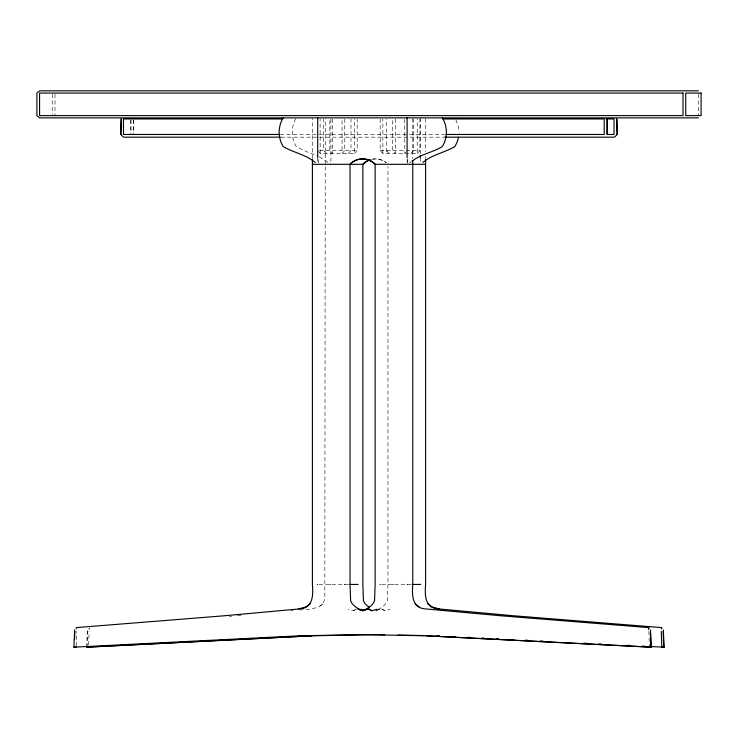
<?xml version="1.0" encoding="UTF-8"?>
<svg xmlns="http://www.w3.org/2000/svg" width="738" height="738" viewBox="0 0 738 738"><rect width="100%" height="100%" fill="white"/><g stroke="black" fill="none" stroke-linecap="round" stroke-linejoin="round"><path stroke-width="0.55" stroke-dasharray="3.69 2.77" d="M312.414 158.587L312.414 118.55M325.227 166.603L324.812 598.961L322.958 603.859L318.807 606.885L311.436 608.988L300.052 610.031M325.227 164.306L325.227 118.55M318.115 151.336L320.144 153.366L354.471 153.366L354.498 118.966M380.171 118.966L380.171 150.663L382.874 153.366L417.201 153.366L417.228 118.966M318.336 163.199L318.41 158.771M407.745 163.199L407.81 158.771M76.198 645.981L76.706 631.405M87.084 647.171L87.628 631.405M86.706 647.171L87.259 631.405L88.643 628.37M88.643 644.855L89.123 631.405M89.03 629.615L89.15 628.149M323.004 603.813L318.853 606.857M295.818 118.763C290.818 127.204 291.15 138.237 296.27 146.548L305.633 151.281L318.419 156.345M348.271 153.366L350.974 150.663L350.974 118.966M354.471 153.366L357.174 150.663L357.174 118.966M406.149 152.01L404.793 153.366L404.765 118.966M411.001 153.366L413.704 150.663L413.704 118.966M417.201 153.366L419.904 150.663L419.904 118.966M375.596 610.76L381.14 608.684L384.987 610.76L390.208 609.265M409.452 163.08L411.177 161.843M353.382 610.76L356.989 608.684L353.382 610.76L348.17 609.265M377.838 609.505C381.906 607.78 385.753 604.939 387.385 600.695L387.957 584.45L387.957 166.603M376.518 610.418L381.14 608.684L384.987 610.76M237.424 615.75L241.981 615.335M290.938 610.861L293.217 610.658M229.38 616.396L231.677 616.212M330.523 584.45L329.868 584.45L330.356 584.45M280.2 134.473L445.125 134.473M280.901 137.176L445.143 137.176M319.508 150.663L357.174 150.663M380.171 150.663L419.904 150.663M319.028 584.45L348.364 584.45M381.758 584.45L411.094 584.45M319.36 156.834L330.901 164.306M386.371 150.663L389.074 153.366L386.371 150.663L386.371 118.966M326.344 153.366L323.641 150.663L323.641 118.966M455.835 119.667L458.566 127.194L459.036 132.203M89.28 628.149L89.344 628.758M648.877 631.405L649.394 645.981M407.118 158.771L407.191 163.199M317.7 157.664L317.783 163.199M382.874 153.366L382.847 118.966M320.144 153.366L320.117 118.966M698.425 94.206L698.425 115.608M425.586 118.55L425.586 151.724M425.586 156.299L425.586 158.587M420.3 117.868L420.3 155.395M420.3 157.664L420.3 164.306M412.763 118.55L412.763 158.587M395.3 118.966L395.273 153.366L392.57 150.663L392.57 118.966M344.766 118.966L344.766 150.663L342.063 153.366L342.045 118.966M332.58 118.966L332.552 153.366L329.849 150.663L329.849 118.966M330.901 119.002L330.901 163.199M133.79 120.073L133.79 133.366M133.31 120.073L133.31 133.366M131.06 120.073L131.06 133.366M130.635 120.073L130.635 133.366M54.99 94.206L54.99 115.608M52.26 94.206L52.26 114.482M371.731 159.334A17.26 17.26 0 0 1 386.426 162.72M372.893 159.057A17.26 17.26 0 0 1 386.057 162.72M393.243 584.45L392.598 584.45L393.253 584.45"/><path stroke-width="1.11" d="M312.414 159.731L312.405 584.45C313.29 595.741 313.106 608.638 298.613 608.988L224.601 615.75L76.392 627.595L76.272 628.758M350.043 164.306L350.043 584.45L350.615 600.695C352.533 605.88 357.727 608.509 362.404 610.76L368.188 608.684L371.795 610.76L377.007 609.265M74.529 639.283L74.806 631.405M76.162 647.097L73.883 647.171L74.667 629.938M648.601 629.615L648.785 627.595L500.576 615.75L426.564 608.988C412.062 608.647 411.896 595.741 412.773 584.45L412.763 160.875M661.479 628.758L661.608 627.595L513.399 615.75L439.387 608.988C424.885 608.647 424.719 595.741 425.595 584.45L425.586 159.731M458.566 137.213L457.182 142.047L454.931 146.548C444.636 152.711 432.191 154.519 422.892 162.461M310.181 603.813L306.03 606.857L298.613 608.988M283.18 117.868C277.829 126.484 277.829 137.932 283.18 146.548C293.466 152.711 305.919 154.519 315.218 162.461M617.199 134.473L616.774 118.966L617.199 134.473L614.496 137.176L445.032 137.176M412.044 161.235C420.983 154.058 432.726 152.489 442.348 146.548C447.708 137.932 447.708 126.484 442.348 117.868M363.52 610.557L368.188 608.684L371.795 610.76M298.807 635.833L73.883 647.171M311.63 635.833L86.706 647.171L311.224 635.833L375.614 634.625M298.401 635.833L362.792 634.625M344.508 584.45L344.757 584.45M407.228 584.45L407.477 584.45M317.331 584.45L317.58 584.45M380.052 584.45L380.291 584.45M698.397 90.829L39.603 90.829L36.9 93.08L36.9 115.608L39.603 117.868L698.397 117.868M282.571 118.966L123.477 118.966L123.477 134.473L279.112 134.473M442.818 118.966L604.21 118.966L604.21 134.473L446.278 134.473M605.972 118.966L614.044 118.966L614.044 134.473L606.94 134.473L606.94 118.966M120.801 134.473L121.226 118.966L120.801 134.473L123.504 137.176L280.292 137.176M312.414 164.306L362.865 164.306L362.865 584.45L363.437 600.695L365.089 603.813L369.424 607.595M425.586 164.306L374.95 164.306A17.26 17.26 0 0 0 349.858 164.306M349.415 584.45L357.856 584.45L357.201 584.45M412.145 584.45L420.586 584.45L419.922 584.45M426.37 635.833L651.294 647.171L650.501 629.938M661.294 631.405L661.838 647.097L664.117 647.171L663.333 629.938M375.208 634.625L384.756 634.8M398.059 635.058L424.341 635.556M436.905 635.796L439.599 635.833M362.386 634.625L426.776 635.833L651.294 647.171M664.117 647.171L650.362 646.525M452.966 636.534L455.263 636.645M467.883 637.291L470.18 637.401M481.656 637.983L483.953 638.102M496.573 638.739L498.87 638.859M511.499 639.495L513.786 639.606M525.262 640.187L527.974 640.307M540.188 640.944L542.891 641.064M583.795 643.149L586.507 643.268M598.721 643.905L601.424 644.025M627.411 645.363L630.123 645.473M642.328 646.11L645.04 646.23M439.387 608.988L432.016 606.885L427.819 603.813M360.614 609.265L364.793 610.464M357.948 609.034L362.773 610.76C367.45 608.509 372.644 605.88 374.563 600.695L375.135 584.45L375.135 164.306M358.853 609.431L361.657 610.557M419.147 606.857L414.996 603.813M661.608 627.595L661.728 628.758M648.785 627.595L648.85 628.149M663.194 631.405L663.739 647.171M650.372 631.405L650.916 647.171M607.365 118.966L607.365 134.473M420.3 155.395L420.3 157.664M407.099 117.868L407.099 157.664M317.7 117.868L317.7 157.664M362.681 164.306A17.26 17.26 0 0 1 369.858 159.759M363.05 164.306A17.26 17.26 0 0 1 370.227 159.759M350.227 164.306A17.26 17.26 0 0 1 375.319 164.306M683.01 93.08L39.575 93.08L39.575 115.608L683.01 115.608L683.01 93.08M701.1 93.08L685.74 93.08L685.74 115.608L701.1 115.608L701.1 93.08"/></g></svg>
